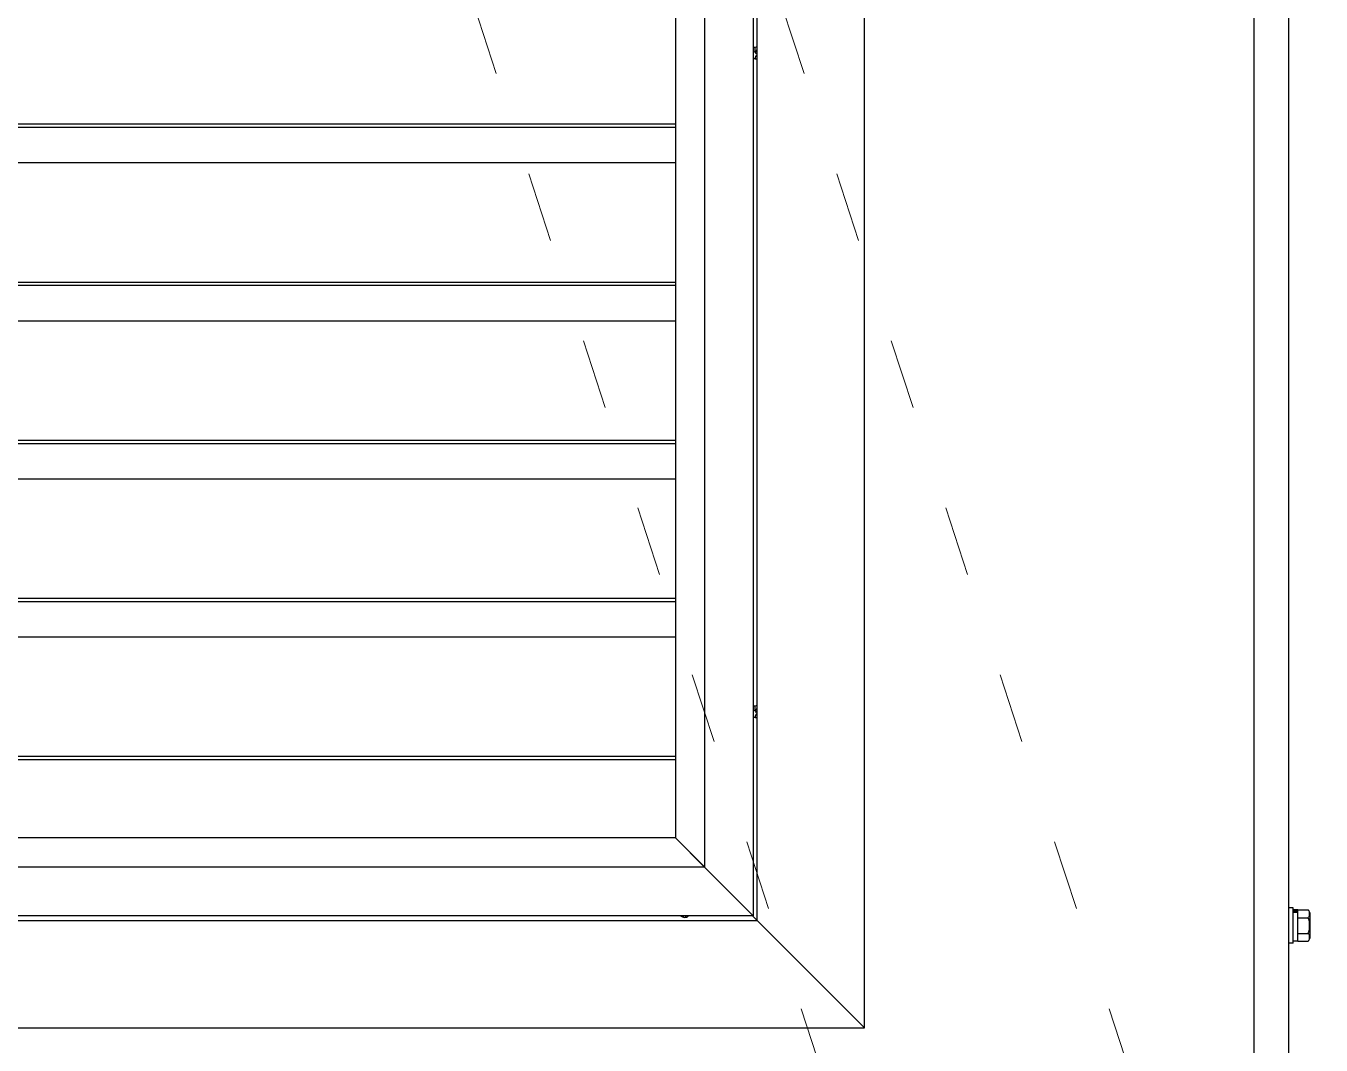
# Model space of a CAD drawing. Extents: x 61367 to 140945, y -1257 to 25588.
# Drawn here: x 91891.9 to 92334.4, y 18439.2 to 18787.4 of the extents above; entities that cross this region are included whole.
import ezdxf

# ---------------------------------------------------------------- set-up
doc = ezdxf.new("R2010")
doc.units = 0
doc.header["$MEASUREMENT"] = 0
doc.linetypes.add('ACAD_ISO03W100', pattern=[30, 12, -18])
doc.layers.get('0').update_dxf_attribs({"linetype": 'CONTINUOUS'})
for name, color, linetype in [('2401-00300-M6-16HWMC_0', 7, 'CONTINUOUS'), ('2401-00695-M4-16ST_0', 7, 'CONTINUOUS'), ('4212-62832_1_0', 7, 'CONTINUOUS'), ('4212-73755_1_0', 7, 'CONTINUOUS'), ('WATER-PROOF-INNER-DOWN_0', 7, 'CONTINUOUS'), ('WATER-PROOF-INNER-SIDE_0', 7, 'CONTINUOUS'), ('WATER-PROOF-INNER_0', 7, 'CONTINUOUS'), ('WATER-PROOF-OUTER-DOWN_0', 7, 'CONTINUOUS'), ('WATER-PROOF-OUTER-SIDE_0', 7, 'CONTINUOUS')]:
    doc.layers.add(name, color=color, linetype=linetype)
doc.layers.add('THICK', color=7, linetype='CONTINUOUS', lineweight=0)

# ---------------------------------------------------------------- blocks, each defined once
blk = doc.blocks.new('ETRYRTERRTERWDDASW')
at = {"layer": 'THICK', "color": 1, "linetype": 'ACAD_ISO03W100', "ltscale": 2}
for p, q in [((214128.38, 51356.57), (213334.9, 48924.57)), ((214233.57, 51356.57), (213440.09, 48924.57))]:
    blk.add_line(p, q, dxfattribs=at)
blk = doc.blocks.new('RYHTHYT')
at = {"layer": '2401-00300-M6-16HWMC_0', "color": 7, "linetype": 'Continuous'}
for p, q in [((-32594.54, -69457.16), (-32595.99, -69457.16)), ((-32594.54, -69469.16), (-32594.54, -69457.16)), ((-32592.89, -69457.79), (-32594.54, -69457.79)), ((-32592.89, -69458.22), (-32594.54, -69458.22)), ((-32592.89, -69458.71), (-32594.54, -69458.71)), ((-32592.89, -69468.54), (-32592.89, -69457.79)), ((-32592.89, -69457.81), (-32589.41, -69457.81)), ((-32588.89, -69458.81), (-32588.89, -69467.52)), ((-32592.89, -69460.49), (-32589.41, -69460.49)), ((-32592.89, -69465.84), (-32589.41, -69465.84)), ((-32594.54, -69469.16), (-32595.99, -69469.16)), ((-32592.89, -69468.54), (-32594.54, -69468.54)), ((-32592.89, -69468.52), (-32589.41, -69468.52))]:
    blk.add_line(p, q, dxfattribs=at)
for centre, start, end in [((-32590.11, -69458.81), 0, 55.052), ((-32590.11, -69467.52), 304.948, 0)]:
    blk.add_arc(centre, 1.22, start, end, dxfattribs=at)
for points, knots in [([(-32589.41, -69460.49), (-32589.29, -69460.41), (-32589.11, -69460.21), (-32588.94, -69459.73), (-32588.91, -69459.15), (-32588.94, -69458.56), (-32589.11, -69458.09), (-32589.29, -69457.89), (-32589.41, -69457.81)], [0, 0, 0, 0, 0.143491, 0.266268, 0.499999, 0.733731, 0.856509, 1, 1, 1, 1]), ([(-32589.41, -69465.84), (-32589.14, -69465.47), (-32588.94, -69464.53), (-32588.91, -69463.16), (-32588.94, -69461.8), (-32589.14, -69460.86), (-32589.41, -69460.49)], [0, 0, 0, 0, 0.248888, 0.499999, 0.75111, 1, 1, 1, 1]), ([(-32589.41, -69468.52), (-32589.29, -69468.44), (-32589.11, -69468.24), (-32588.94, -69467.77), (-32588.91, -69467.18), (-32588.94, -69466.59), (-32589.11, -69466.12), (-32589.29, -69465.92), (-32589.41, -69465.84)], [0, 0, 0, 0, 0.14349, 0.266269, 0.5, 0.733731, 0.856508, 1, 1, 1, 1])]:
    blk.add_open_spline(points, degree=3, knots=knots, dxfattribs=at)
at = {"layer": '2401-00695-M4-16ST_0', "color": 7, "linetype": 'Continuous'}
for p, q in [((-32778.35, -69164.87), (-32778.35, -69163.2)), ((-32778.29, -69166.74), (-32778.29, -69166.99)), ((-32778.35, -69389.87), (-32778.35, -69388.2)), ((-32778.29, -69391.74), (-32778.29, -69391.99)), ((-32802.79, -69459.96), (-32802.79, -69460.21)), ((-32802.12, -69459.86), (-32802.12, -69460.35))]:
    blk.add_line(p, q, dxfattribs=at)
for centre in [(-32777.99, -69165.16), (-32777.99, -69390.16)]:
    blk.add_circle(centre, 0.2, dxfattribs=at)
for centre, start, end in [((-32777.99, -69165.16), 81.3433, 120.0078), ((-32777.99, -69165.16), 239.8653, 278.6349), ((-32777.99, -69390.16), 81.3433, 120.0078), ((-32777.99, -69390.16), 239.8653, 278.6349), ((-32802.49, -69458.38), 228.1011, 309.195)]:
    blk.add_arc(centre, 2, start, end, dxfattribs=at)
for points, knots in [([(-32778.99, -69164.54), (-32778.94, -69164.57), (-32778.74, -69164.7), (-32778.52, -69164.8), (-32778.35, -69164.87)], [0, 0, 0, 0, 0.220892, 1, 1, 1, 1]), ([(-32777.99, -69164.35), (-32778.01, -69164.38), (-32778.11, -69164.57), (-32778.23, -69164.75), (-32778.35, -69164.87)], [0, 0, 0, 0, 0.192322, 1, 1, 1, 1]), ([(-32778.29, -69166.74), (-32778.28, -69166.69), (-32778.21, -69166.42), (-32778.09, -69166.17), (-32777.99, -69165.97)], [0, 0, 0, 0, 0.194813, 1, 1, 1, 1]), ([(-32778.06, -69167.16), (-32778.11, -69167.16), (-32778.22, -69167.13), (-32778.28, -69167.04), (-32778.29, -69166.99)], [0, 0, 0, 0, 0.518556, 1, 1, 1, 1]), ([(-32777.69, -69163.52), (-32777.7, -69163.64), (-32777.78, -69163.93), (-32777.91, -69164.2), (-32777.99, -69164.35)], [0, 0, 0, 0, 0.414722, 1, 1, 1, 1]), ([(-32777.99, -69165.97), (-32777.97, -69165.94), (-32777.88, -69165.79), (-32777.78, -69165.64), (-32777.69, -69165.53)], [0, 0, 0, 0, 0.201734, 1, 1, 1, 1]), ([(-32777.93, -69163.17), (-32777.87, -69163.17), (-32777.74, -69163.21), (-32777.69, -69163.34), (-32777.69, -69163.4)], [0, 0, 0, 0, 0.502949, 1, 1, 1, 1]), ([(-32777.93, -69388.17), (-32777.87, -69388.17), (-32777.74, -69388.21), (-32777.69, -69388.34), (-32777.69, -69388.4)], [0, 0, 0, 0, 0.502949, 1, 1, 1, 1]), ([(-32778.99, -69389.54), (-32778.94, -69389.57), (-32778.74, -69389.7), (-32778.52, -69389.8), (-32778.35, -69389.87)], [0, 0, 0, 0, 0.220892, 1, 1, 1, 1]), ([(-32777.99, -69389.35), (-32778.01, -69389.38), (-32778.11, -69389.57), (-32778.23, -69389.75), (-32778.35, -69389.87)], [0, 0, 0, 0, 0.192322, 1, 1, 1, 1]), ([(-32778.29, -69391.74), (-32778.28, -69391.69), (-32778.21, -69391.42), (-32778.09, -69391.17), (-32777.99, -69390.97)], [0, 0, 0, 0, 0.194813, 1, 1, 1, 1]), ([(-32778.06, -69392.16), (-32778.11, -69392.16), (-32778.22, -69392.13), (-32778.28, -69392.04), (-32778.29, -69391.99)], [0, 0, 0, 0, 0.518556, 1, 1, 1, 1]), ([(-32777.69, -69388.52), (-32777.7, -69388.64), (-32777.78, -69388.93), (-32777.91, -69389.2), (-32777.99, -69389.35)], [0, 0, 0, 0, 0.414722, 1, 1, 1, 1]), ([(-32777.99, -69390.97), (-32777.97, -69390.94), (-32777.88, -69390.79), (-32777.78, -69390.64), (-32777.69, -69390.53)], [0, 0, 0, 0, 0.201734, 1, 1, 1, 1]), ([(-32802.56, -69460.38), (-32802.61, -69460.38), (-32802.72, -69460.35), (-32802.78, -69460.25), (-32802.79, -69460.21)], [0, 0, 0, 0, 0.518556, 1, 1, 1, 1])]:
    blk.add_open_spline(points, degree=3, knots=knots, dxfattribs=at)
blk.add_open_spline([(-32802.79, -69459.96), (-32802.78, -69459.93), (-32802.78, -69459.9), (-32802.77, -69459.87)], degree=3, dxfattribs=at)
at = {"layer": '4212-62832_1_0', "color": 7, "linetype": 'Continuous'}
blk.add_line((-32607.99, -67513.16), (-32607.99, -69588.16), dxfattribs=at)
at = {"layer": '4212-73755_1_0', "color": 7, "linetype": 'Continuous'}
blk.add_line((-32595.99, -69588.66), (-32595.99, -68537.16), dxfattribs=at)
at = {"layer": 'WATER-PROOF-INNER-DOWN_0', "color": 7, "linetype": 'Continuous'}
for p, q in [((-32805.59, -69433.26), (-33249.39, -69433.26)), ((-32805.59, -69433.26), (-32795.69, -69443.16)), ((-32795.59, -69443.26), (-33259.39, -69443.26)), ((-32795.59, -69443.26), (-32778.99, -69459.86)), ((-32778.99, -69459.86), (-33275.99, -69459.86))]:
    blk.add_line(p, q, dxfattribs=at)
at = {"layer": 'WATER-PROOF-INNER-SIDE_0', "color": 7, "linetype": 'Continuous'}
for p, q in [((-32778.99, -68643.86), (-32778.99, -69459.86)), ((-32795.59, -68660.46), (-32795.59, -69443.26)), ((-32805.59, -68670.47), (-32805.59, -69433.26)), ((-32805.59, -69433.26), (-32795.63, -69443.22)), ((-32795.59, -69443.26), (-32778.99, -69459.86))]:
    blk.add_line(p, q, dxfattribs=at)
at = {"layer": 'WATER-PROOF-INNER_0', "color": 7, "linetype": 'Continuous'}
for p, q in [((-33249.39, -69189.35), (-32805.59, -69189.35)), ((-33249.39, -69190.46), (-32805.59, -69190.46)), ((-33249.39, -69202.55), (-32805.59, -69202.55)), ((-33249.39, -69243.35), (-32805.59, -69243.35)), ((-33249.39, -69244.46), (-32805.59, -69244.46)), ((-33249.39, -69256.55), (-32805.59, -69256.55)), ((-33249.39, -69297.35), (-32805.59, -69297.35)), ((-33249.39, -69298.46), (-32805.59, -69298.46)), ((-33249.39, -69310.55), (-32805.59, -69310.55)), ((-33249.39, -69351.35), (-32805.59, -69351.35)), ((-33249.39, -69352.46), (-32805.59, -69352.46)), ((-33249.39, -69364.55), (-32805.59, -69364.55)), ((-33249.39, -69405.35), (-32805.59, -69405.35)), ((-33249.39, -69406.46), (-32805.59, -69406.46))]:
    blk.add_line(p, q, dxfattribs=at)
at = {"layer": 'WATER-PROOF-OUTER-DOWN_0', "color": 7, "linetype": 'Continuous'}
for p, q in [((-33277.29, -69461.46), (-32777.69, -69461.46)), ((-32779.29, -69459.86), (-32740.99, -69498.16)), ((-33313.99, -69498.16), (-32740.99, -69498.16))]:
    blk.add_line(p, q, dxfattribs=at)
at = {"layer": 'WATER-PROOF-OUTER-SIDE_0', "color": 7, "linetype": 'Continuous'}
for p, q in [((-32740.99, -69498.16), (-32740.99, -68604.16)), ((-32777.69, -69461.46), (-32777.69, -68640.86)), ((-32779.29, -69459.86), (-32740.99, -69498.16))]:
    blk.add_line(p, q, dxfattribs=at)

msp = doc.modelspace()

# ---------------------------------------------------------------- block references
at = {"lineweight": -3}
msp.add_blockref('RYHTHYT', (124919.399, 87943.251), dxfattribs=at)
at = {"xscale": -1}
msp.add_blockref('ETRYRTERRTERWDDASW', (305739.007, -30908.483), dxfattribs=at)

doc.saveas('drawing.dxf')
